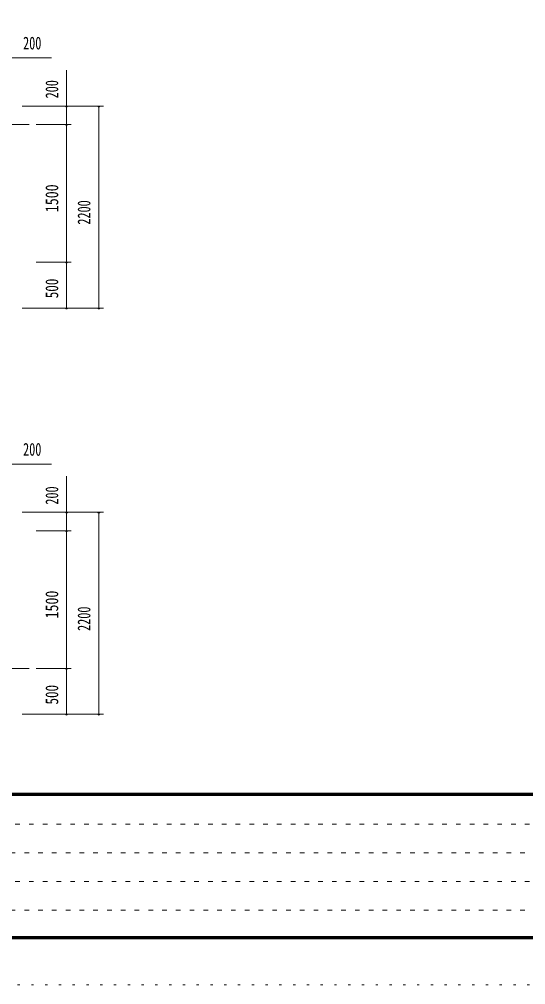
# Model space of a CAD drawing. Units: millimetres, scale not verified. Extents: x -22474 to 22484, y -10500 to 10500.
# Drawn here: x 2228 to 7743, y -10500 to 14 of the extents above; entities that cross this region are included whole.
import ezdxf
from ezdxf.enums import TextEntityAlignment as Align

# ---------------------------------------------------------------- set-up
doc = ezdxf.new("R2010")
doc.units = ezdxf.units.MM
doc.header["$LTSCALE"] = 50
for name, pattern in [('USER1', [3, 1, -2]), ('USER3', [24, 12, -5, 2, -5]), ('USER5', [3, 0.5, -2.5])]:
    doc.linetypes.add(name, pattern=pattern)
for name, color, linetype, lineweight in [('0-3_1-2CENTER', 3, 'USER3', 18), ('0-5_1-5DIM', 3, 'Continuous', 18), ('0-D_F-F', 5, 'Continuous', 18), ('0-E_F-E_J_ADD', 5, 'USER5', 18)]:
    doc.layers.add(name, color=color, linetype=linetype, lineweight=lineweight)
doc.styles.add('ＭＳ ゴシック', font='')
doc.styles.get('ＭＳ ゴシック').set_extended_font_data('MS Gothic')

msp = doc.modelspace()

# ---------------------------------------------------------------- linework, layer by layer
at = {"layer": '0-3_1-2CENTER'}
for p, q in [((2335.93, -1130.32), (-3614.07, -1130.32)), ((-3614.07, -2630.32), (2335.93, -2630.32)), ((-3614.07, -5555.33), (2335.93, -5555.33)), ((-1589.07, -7055.32), (2335.93, -7055.32))]:
    msp.add_line(p, q, dxfattribs=at)
at = {"layer": '0-5_1-5DIM'}
for p, q in [((2578.43, -405.32), (-3856.57, -405.32)), ((2743.93, -3130.32), (2743.93, -537.82)), ((2260.93, -930.32), (3143.93, -930.32)), ((2753.93, -930.32), (2733.93, -930.32)), ((3103.93, -930.32), (3083.93, -930.32)), ((3093.93, -930.32), (3093.93, -3130.32)), ((2793.93, -1130.32), (2410.93, -1130.32)), ((2753.93, -1130.32), (2733.93, -1130.32)), ((2410.93, -2630.32), (2793.93, -2630.32)), ((2753.93, -2630.32), (2733.93, -2630.32)), ((3143.93, -3130.32), (2260.93, -3130.32)), ((2753.93, -3130.32), (2733.93, -3130.32)), ((3103.93, -3130.32), (3083.93, -3130.32)), ((2578.43, -4830.33), (-3856.57, -4830.33)), ((2743.93, -7555.32), (2743.93, -4962.82)), ((2260.93, -5355.32), (3143.93, -5355.32)), ((2753.93, -5355.33), (2733.93, -5355.33)), ((3103.93, -5355.33), (3083.93, -5355.33)), ((3093.93, -5355.32), (3093.93, -7555.32)), ((2410.93, -5555.33), (2793.93, -5555.33)), ((2753.93, -5555.33), (2733.93, -5555.33)), ((2410.93, -7055.32), (2793.93, -7055.32)), ((2753.93, -7055.32), (2733.93, -7055.32)), ((3143.93, -7555.32), (2260.93, -7555.32)), ((2753.93, -7555.32), (2733.93, -7555.32)), ((3103.93, -7555.32), (3083.93, -7555.32))]:
    msp.add_line(p, q, dxfattribs=at)
for centre in [(2743.93, -930.32), (3093.93, -930.32), (2743.93, -1130.32), (2743.93, -2630.32), (2743.93, -3130.32), (3093.93, -3130.32), (2743.93, -5355.33), (3093.93, -5355.33), (2743.93, -5555.33), (2743.93, -7055.32), (2743.93, -7555.32), (3093.93, -7555.32)]:
    msp.add_arc(centre, 10, 180, 0, dxfattribs=at)
at = {"layer": '0-D_F-F'}
for p, q in [((21959.37, -8415), (-6690.63, -8415)), ((-6690.63, -8417.5), (21959.37, -8417.5)), ((21959.37, -8420), (-6690.63, -8420)), ((-6690.63, -8422.5), (21959.37, -8422.5)), ((21959.37, -8425), (-6690.63, -8425)), ((-6690.63, -8427.5), (21959.37, -8427.5)), ((21959.37, -8430), (-6690.63, -8430)), ((-6690.63, -8432.5), (21959.37, -8432.5)), ((21959.37, -8435), (-6690.63, -8435)), ((-6690.63, -8437.5), (21959.37, -8437.5)), ((21959.37, -8440), (-6690.63, -8440))]:
    msp.add_line(p, q, dxfattribs=at)
at = {"layer": '0-D_F-F', "color": 6, "linetype": 'USER1'}
for p, q in [((11534.38, -8752), (-6715.63, -8752)), ((-6715.63, -9064), (11534.38, -9064)), ((11534.38, -9376), (-6715.63, -9376)), ((-6715.63, -9688), (9026.38, -9688))]:
    msp.add_line(p, q, dxfattribs=at)
at = {"layer": '0-D_F-F'}
for points in [[(21984.37, -10000), (-6715.63, -10000), (-6715.63, 10100), (21984.37, 10100)], [(21981.87, -9997.5), (-6713.13, -9997.5), (-6713.13, 10097.5), (21981.87, 10097.5)], [(21979.37, -9995), (21979.37, 10095), (-6710.63, 10095), (-6710.63, -9995)], [(21976.87, -9992.5), (-6708.13, -9992.5), (-6708.13, 10092.5), (21976.87, 10092.5)], [(21974.37, -9990), (21974.37, 10090), (-6705.63, 10090), (-6705.63, -9990)], [(21971.87, -9987.5), (-6703.13, -9987.5), (-6703.13, 10087.5), (21971.87, 10087.5)], [(21969.37, -9985), (21969.37, 10085), (-6700.63, 10085), (-6700.63, -9985)], [(21966.87, -9982.5), (-6698.13, -9982.5), (-6698.13, 10082.5), (21966.87, 10082.5)], [(21964.37, -9980), (-6695.63, -9980), (-6695.63, 10080), (21964.37, 10080)], [(21961.87, -9977.5), (-6693.13, -9977.5), (-6693.13, 10077.5), (21961.87, 10077.5)], [(21959.37, -9975), (21959.37, 10075), (-6690.63, 10075), (-6690.63, -9975)]]:
    msp.add_lwpolyline(points, close=True, dxfattribs=at)
at = {"layer": '0-E_F-E_J_ADD'}
msp.add_lwpolyline([(22484.37, -10500), (-7215.63, -10500), (-7215.63, 10500), (22484.37, 10500)], close=True, dxfattribs=at)

# ---------------------------------------------------------------- texts
at = {"layer": '0-5_1-5DIM', "color": 7, "style": 'ＭＳ ゴシック', "width": 0.7}
for p in [(2269.53, -355.33), (2269.53, -4780.33)]:
    msp.add_text('200', height=139.3, dxfattribs=at).set_placement(p, align=Align.BOTTOM_LEFT)
at = {"layer": '0-5_1-5DIM', "color": 7, "style": 'ＭＳ ゴシック'}
for s, width, p in [('200', 0.7, (2693.93, -846.72)), ('1500', 0.8, (2693.93, -2086.35)), ('2200', 0.7, (3043.93, -2221.84)), ('500', 0.75, (2693.93, -3023.51)), ('200', 0.7, (2693.93, -5271.72)), ('1500', 0.8, (2693.93, -6511.35)), ('2200', 0.7, (3043.93, -6646.85)), ('500', 0.75, (2693.93, -7448.52))]:
    msp.add_text(s, height=139.3, rotation=90, dxfattribs=dict(at, width=width)).set_placement(p, align=Align.BOTTOM_LEFT)

doc.saveas('drawing.dxf')
